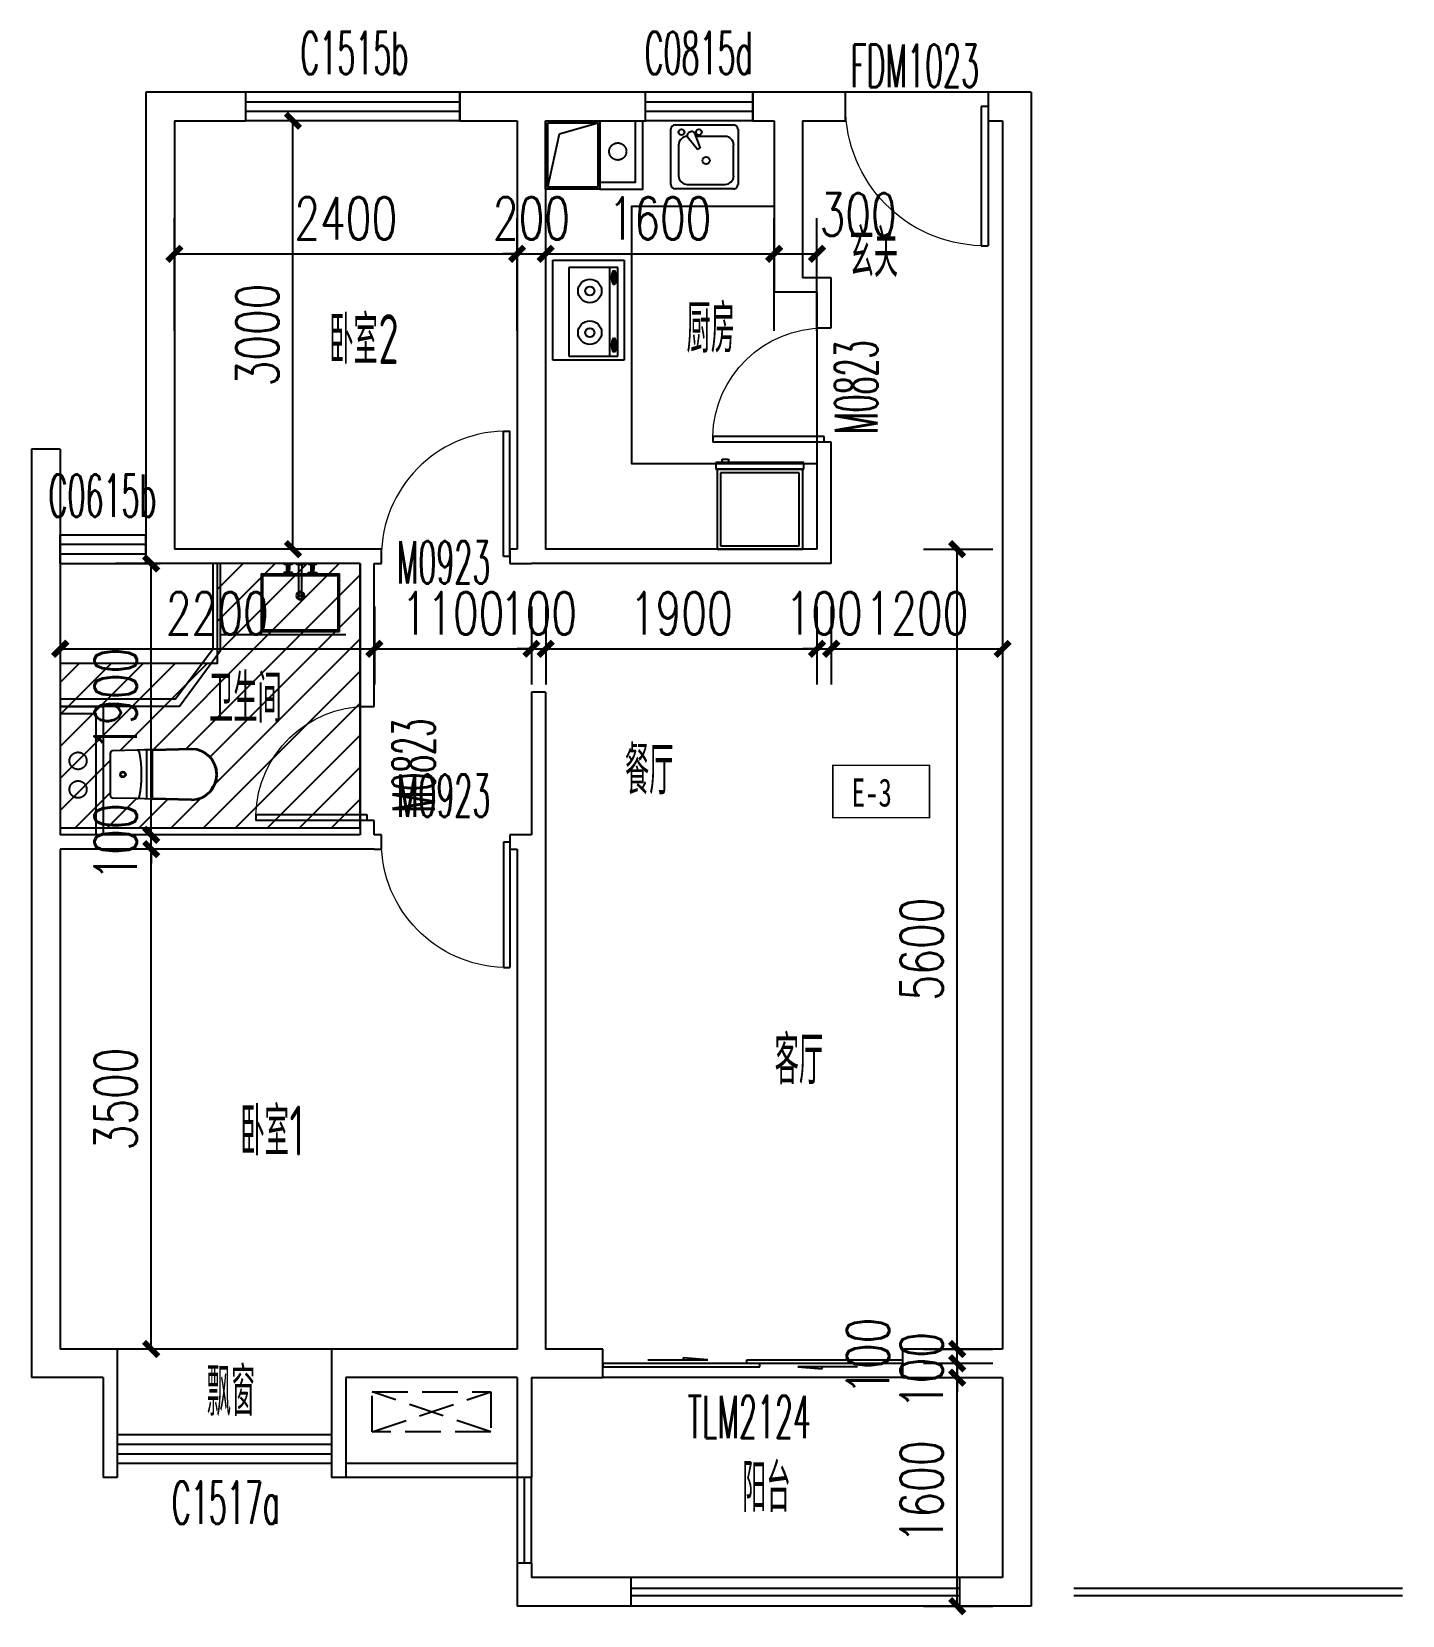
# Model space of a CAD drawing. Extents: x -88643 to -55865, y 7242 to 18329.
# Drawn here: x -65465 to -55865, y 7242 to 18329 of the extents above; entities that cross this region are included whole.
import ezdxf

# ---------------------------------------------------------------- set-up
doc = ezdxf.new("R2010")
doc.units = 0
doc.header["$LTSCALE"] = 1000
doc.header["$MEASUREMENT"] = 0
for name, pattern in [('CONTINOUS', [0]), ('DASH', [0.35, 0.25, -0.1]), ('PS', [3200, 1500, -200, 1500])]:
    doc.linetypes.add(name, pattern=pattern)
doc.layers.get('Defpoints').update_dxf_attribs({"color": 6})
for name, color, linetype in [('A-Lvtry（卫生间）', 5, 'Continuous'), ('A-Lvtry（厨房）', 5, 'CONTINOUS'), ('A-烟气道', 105, 'Continuous'), ('A-看线', 105, 'Continuous'), ('A-空调室外机', 5, 'DASH'), ('A-第三道尺寸线', 105, 'Continuous'), ('A-降板区域', 251, 'Continuous'), ('AE-FLOR', 151, 'Continuous'), ('PS', 6, 'PS'), ('PUB_TEXT', 7, 'Continuous'), ('WALL', 2, 'Continuous'), ('WINDOW', 4, 'Continuous'), ('WINDOW_TEXT', 7, 'Continuous'), ('户型标示', 7, 'Continuous'), ('栏杆', 142, 'Continuous')]:
    doc.layers.add(name, color=color, linetype=linetype)
doc.styles.add('_TCH_DIM_T3', font='SIMPLEX.shx', dxfattribs={"width": 0.705882, "bigfont": 'GBCBIG.shx'})
doc.styles.add('_TCH_WINDOW', font='SIMPLEX.shx', dxfattribs={"width": 0.7, "height": 3.5, "bigfont": 'GBCBIG.shx'})
doc.styles.get("Standard").update_dxf_attribs({"font": 'gbenor.shx', "width": 0.7, "bigfont": 'gbcbig.shx'})
doc.styles.add('黑体', font='simhei.ttf', dxfattribs={"width": 0.7})
doc.dimstyles.new('_TCH_ARCH&&100', dxfattribs={"dimtxt": 297.5, "dimasz": 100, "dimexe": 250, "dimexo": 300, "dimgap": 100, "dimtad": 1, "dimdec": 0, "dimzin": 0, "dimdsep": 46, "dimtxsty": '_TCH_DIM_T3', "dimblk": 'ARCHTICK', "dimcen": 0.09, "dimclrt": 7, "dimazin": 2, "dimtfac": 1, "dimtdec": 0, "dimtix": 1, "dimtmove": 2, "dimatfit": 3, "dimfxl": 0, "dimtolj": 1, "dimtzin": 0, "dimarcsym": 0})

# ---------------------------------------------------------------- blocks, each defined once
blk = doc.blocks.new('A$C2EEA3612')
at = {"linetype": 'Continuous'}
for p, q in [((-180, 570), (-173, 300)), ((-175, 570), (-168, 300)), ((175, 570), (168, 300)), ((180, 570), (173, 300)), ((-173, 300), (-171, 240)), ((-172, 255), (172, 255)), ((-171, 240), (-169, 187)), ((-163, 295), (163, 295)), ((-163, 290), (163, 290)), ((171, 240), (169, 187)), ((173, 300), (171, 240)), ((-169, 187), (-166, 19)), ((169, 187), (166, 19)), ((-146, 0), (146, 0))]:
    blk.add_line(p, q, dxfattribs=at)
for radius in [20, 15]:
    blk.add_circle((0, 90), radius, dxfattribs=at)
for centre, radius, start, end in [((0, 570), 180, 0, 180), ((0, 570), 175, 0, 180), ((-163, 300), 10, 181.7534, 270), ((-163, 300), 5, 181.7534, 270), ((163, 300), 5, 270, 358.2466), ((163, 300), 10, 270, 358.2466), ((-149, 187), 20, 99.8557, 181.7534), ((0, -673), 893, 80.1443, 99.8557), ((149, 187), 20, 358.2466, 80.1443), ((-146, 20), 20, 181.7534, 270), ((146, 20), 20, 270, 358.2466)]:
    blk.add_arc(centre, radius, start, end, dxfattribs=at)
blk = doc.blocks.new('g3wr')
at = {"color": 251}
blk.add_wipeout([(92376, 176270), (92376, 176416), (92376, 176562), (92382, 176575), (92396, 176582), (92459, 176583), (92576, 176581), (92666, 176589), (92736, 176588), (92946, 176596), (92946, 176591), (93057, 176558), (93057, 176558), (93126, 176416), (93076, 176298), (92946, 176236), (92831, 176244), (92676, 176243), (92576, 176251), (92396, 176250)], dxfattribs=at)
at = {"xscale": -1, "rotation": 270}
blk.add_blockref('A$C2EEA3612', (92376, 176416), dxfattribs=at)
blk = doc.blocks.new('ktswaj')
at = {"linetype": 'DASH'}
blk.add_lwpolyline([(15990, 179083), (15990, 178253), (16268, 178253), (16268, 179083)], close=True, dxfattribs=at)
for points in [[(15990, 179083), (16268, 178253)], [(15990, 178253), (16268, 179083)]]:
    blk.add_lwpolyline(points, dxfattribs=at)
blk = doc.blocks.new('zt1')
at = {"layer": 'A-Lvtry（卫生间）', "linetype": 'Continuous'}
for p, q in [((-700, 0), (0, 0)), ((-700, -500), (-700, 0)), ((0, 0), (0, -500)), ((0, -500), (-700, -500))]:
    blk.add_line(p, q, dxfattribs=at)
at = {"layer": 'A-Lvtry（卫生间）'}
for p, q in [((-673, -113), (-673, -456)), ((-51, -113), (-673, -113)), ((-51, -456), (-51, -113)), ((-673, -400), (-51, -400)), ((-641, -422), (-641, -434)), ((-566, -432), (-630, -432)), ((-630, -432), (-630, -448)), ((-566, -448), (-566, -432)), ((-549, -423), (-549, -434)), ((-168, -422), (-168, -434)), ((-157, -432), (-157, -448)), ((-93, -432), (-157, -432)), ((-93, -448), (-93, -432)), ((-76, -423), (-76, -434)), ((-673, -456), (-51, -456)), ((-630, -448), (-566, -448)), ((-157, -448), (-93, -448))]:
    blk.add_line(p, q, dxfattribs=at)
for points in [[(-549, -423, 0.259034), (-551, -420, 0.076276), (-563, -415, 0.036515), (-576, -412, 0.026615), (-595, -411, 0.026615), (-614, -412, 0.036515), (-627, -415, 0.076276), (-639, -420, 0.259034), (-641, -423, 0.078462), (-641, -424, 0.056762)], [(-549, -434, 0.259034), (-551, -430, 0.076276), (-563, -425, 0.036515), (-576, -423, 0.026615), (-595, -422, 0.026615), (-614, -423, 0.036515), (-627, -425, 0.076276), (-639, -430, 0.259034), (-641, -434, 0.259034), (-639, -437, 0.056762), (-630, -441, 0.036515)], [(-566, -443, 0.008736), (-563, -442, 0.076276), (-551, -437, 0.259034), (-549, -434, 0.259034)], [(-76, -423, 0.259034), (-78, -420, 0.076276), (-90, -415, 0.036515), (-103, -412, 0.026615), (-122, -411, 0.026615), (-141, -412, 0.036515), (-154, -415, 0.076276), (-166, -420, 0.259034), (-168, -423, 0.078462), (-168, -424, 0.056762)], [(-76, -434, 0.259034), (-78, -430, 0.076276), (-90, -425, 0.036515), (-103, -423, 0.026615), (-122, -422, 0.026615), (-141, -423, 0.036515), (-154, -425, 0.076276), (-166, -430, 0.259034), (-168, -434, 0.259034), (-166, -437, 0.056762), (-157, -441, 0.036515)], [(-93, -443, 0.008736), (-90, -442, 0.076276), (-78, -437, 0.259034), (-76, -434, 0.259034)]]:
    blk.add_lwpolyline(points, format="xyb", dxfattribs=at)
at = {"layer": 'A-Lvtry（卫生间）', "linetype": 'Continuous'}
for centre, radius in [((-508, -259), 82.5), ((-216, -259), 82.5), ((-508, -259), 31.6), ((-216, -259), 31.6)]:
    blk.add_circle(centre, radius, dxfattribs=at)
at = {"layer": 'A-Lvtry（卫生间）', "width": 0.8, "flags": 9}
for tag in ['YSIZE', 'XSIZE']:
    blk.add_attdef(tag, (-350, 0), '', height=0.5, dxfattribs=at)
blk = doc.blocks.new('t4')
at = {"layer": 'A-Lvtry（卫生间）'}
for p, q in [((3876515, 2551820), (3876515, 2552229)), ((3876545, 2552260), (3876931, 2552260)), ((3876962, 2552229), (3876962, 2551820)), ((3876545, 2552145), (3876545, 2551880)), ((3876820, 2552206), (3876606, 2552206)), ((3876790, 2552072), (3876875, 2552142)), ((3876914, 2552122), (3876906, 2552136)), ((3876800, 2552055), (3876790, 2552072)), ((3876903, 2552093), (3876800, 2552055)), ((3876881, 2551880), (3876881, 2552085)), ((3876931, 2551789), (3876545, 2551789)), ((3876606, 2551820), (3876820, 2551820))]:
    blk.add_line(p, q, dxfattribs=at)
for centre, major_axis, start_param, end_param in [((3876545, 2552229), (-21.6, 21.6), -0.785398, 0.785398), ((3876931, 2552229), (-21.6, 21.6), 3.926991, 5.497787), ((3876606, 2552145), (-43.1, 43.1), -0.785398, 0.785398), ((3876820, 2552145), (43.1, 43.1), 5.497787, 7.068583), ((3876888, 2552126), (14.4, 14.4), 6.021386, 7.757331), ((3876911, 2552185), (-14.4, 14.4), 4.712389, 10.995574), ((3876896, 2552112), (-14.4, 14.4), 2.714645, 4.45059), ((3876713, 2552013), (18, 18), 6.283185283897186, 12.56637059107677), ((3876911, 2552063), (14.4, 14.4), 6.283185283893945, 12.56637059107353), ((3876606, 2551880), (-43.1, 43.1), 0.785398, 2.356194), ((3876820, 2551880), (-43.1, 43.1), 2.356194, 3.926991), ((3876545, 2551820), (21.6, 21.6), 2.356194, 3.926991), ((3876931, 2551820), (-21.6, 21.6), 2.356194, 3.926991)]:
    blk.add_ellipse(centre, major_axis=major_axis, ratio=1, start_param=start_param, end_param=end_param, dxfattribs=at)
blk = doc.blocks.new('BX1')
at = {"layer": 'A-Lvtry（卫生间）'}
for p, q in [((-560, 8), (-608, 8)), ((-608, 8), (-608, -608)), ((-560, -608), (-560, 8)), ((0, 0), (-560, 0)), ((0, -600), (0, 0)), ((-560, 0), (-560, -600)), ((-24, -24), (-536, -24)), ((-536, -24), (-536, -576)), ((-24, -576), (-24, -24)), ((-631, -564), (-631, -520)), ((-631, -520), (-608, -520)), ((-608, -520), (-608, -564)), ((-608, -564), (-631, -564)), ((-608, -608), (-560, -608)), ((-560, -600), (0, -600)), ((-536, -576), (-24, -576))]:
    blk.add_line(p, q, dxfattribs=at)
blk = doc.blocks.new('A$C12CE3BE6')
at = {"ltscale": 10}
for p, q in [((180, 469), (200, 469)), ((184, 442), (184, 469)), ((195, 442), (195, 469)), ((285, 469), (265, 469)), ((370, 469), (350, 469)), ((354, 442), (354, 469)), ((365, 442), (365, 469)), ((220, 412), (160, 412)), ((160, 412), (160, 405)), ((220, 405), (160, 405)), ((180, 412), (180, 435)), ((182, 422), (182, 442)), ((197, 442), (182, 442)), ((197, 422), (182, 422)), ((187, 412), (187, 422)), ((193, 412), (193, 422)), ((197, 422), (197, 442)), ((200, 412), (200, 435)), ((220, 405), (220, 412)), ((265, 260), (265, 435)), ((285, 260), (285, 435)), ((330, 412), (390, 412)), ((330, 405), (330, 412)), ((330, 405), (390, 405)), ((350, 412), (350, 435)), ((352, 422), (352, 442)), ((352, 442), (367, 442)), ((352, 422), (367, 422)), ((357, 412), (357, 422)), ((363, 412), (363, 422)), ((367, 422), (367, 442)), ((370, 412), (370, 435)), ((390, 412), (390, 405))]:
    blk.add_line(p, q, dxfattribs=at)
for p, q in [((261, 236), (289, 264)), ((261, 264), (289, 236))]:
    blk.add_line(p, q)
for points in [[(200, 435), (200, 469), (215, 469), (215, 475), (165, 475), (165, 469), (180, 469), (180, 435)], [(285, 435), (285, 469), (300, 469), (300, 475), (250, 475), (250, 469), (265, 469), (265, 435)], [(370, 435), (370, 469), (385, 469), (385, 475), (335, 475), (335, 469), (350, 469), (350, 435)]]:
    blk.add_lwpolyline(points, dxfattribs=at)
for points in [[(0, 0), (0, 400), (550, 400), (550, 0)], [(10, 10), (10, 390), (540, 390), (540, 10)]]:
    blk.add_lwpolyline(points, close=True)
for centre in [(190, 409), (360, 409)]:
    blk.add_circle(centre, 3.5, dxfattribs=at)
for radius in [29.1, 20]:
    blk.add_circle((275, 250), radius)
blk.add_arc((275, 260), 10, 180, 0, dxfattribs=at)
blk = doc.blocks.new('$DorLib2D$00000131')
at = {"color": 0, "linetype": 'Continuous'}
for p, q in [((0.15, 0.125), (0.2319, 0.1973)), ((0.2319, 0.1973), (0.2319, 0.125)), ((-0.5, 0.125), (-0.5, 0)), ((0.0192, 0.125), (-0.5, 0.125)), ((0.0192, 0), (0.0192, 0.125)), ((0.35, 0.125), (0.15, 0.125)), ((-0.5, 0), (0.0192, 0)), ((-0.024, 0), (0.5, 0)), ((-0.024, -0.125), (-0.024, 0)), ((0.5, 0), (0.5, -0.125)), ((-0.35, -0.125), (-0.15, -0.125)), ((-0.2319, -0.1973), (-0.2319, -0.125)), ((-0.15, -0.125), (-0.2319, -0.1973)), ((0.5, -0.125), (-0.024, -0.125))]:
    blk.add_line(p, q, dxfattribs=at)
blk = doc.blocks.new('$DorLib2D$00000001')
for p, q in [((0.45, 0.975), (0.5, 0.975)), ((0.45, 0), (0.45, 0.975)), ((0.5, 0), (0.5, 0.975)), ((0.5, 0), (0.45, 0))]:
    blk.add_line(p, q)
at = {"lineweight": 13}
blk.add_arc((0.475, 0), 0.975, 91.4693, 180, dxfattribs=at)
blk = doc.blocks.new('$TCHSYS$WIN2D')
for p, q in [((-0.5, 0.5), (0.5, 0.5)), ((-0.5, 0.5), (-0.5, -0.5)), ((0.5, 0.5), (0.5, -0.5)), ((0.5, 0.1667), (-0.5, 0.1667)), ((0.5, -0.1667), (-0.5, -0.1667)), ((-0.5, -0.5), (0.5, -0.5))]:
    blk.add_line(p, q)
blk = doc.blocks.new('_ArchTick')
at = {"color": 0, "linetype": 'ByBlock', "const_width": 0.4}
blk.add_lwpolyline([(-0.5, -0.5), (0.5, 0.5)], dxfattribs=at)
blk = doc.blocks.new('*D54')
at = {"layer": 'A-第三道尺寸线', "color": 0, "lineweight": -2}
for p, q in [((-59219, 8906), (-58733, 8906)), ((-58983, 7306), (-58983, 8906)), ((-59219, 7306), (-58733, 7306))]:
    blk.add_line(p, q, dxfattribs=at)
at = {"layer": 'Defpoints', "color": 0}
for p in [(-59519, 8906), (-58983, 8906), (-59519, 7306)]:
    blk.add_point(p, dxfattribs=at)
at = {"layer": 'A-第三道尺寸线', "color": 0, "lineweight": -2, "xscale": 100, "yscale": 100, "zscale": 100}
for p, rotation in [((-58983, 8906), 90), ((-58983, 7306), 270)]:
    blk.add_blockref('_ArchTick', p, dxfattribs=dict(at, rotation=rotation))
at = {"layer": 'A-第三道尺寸线', "color": 7, "insert": (-59232, 8106), "char_height": 297.5, "attachment_point": 5, "rotation": 90, "style": '_TCH_DIM_T3'}
blk.add_mtext('\\A1;1600', dxfattribs=at)
blk = doc.blocks.new('*D55')
at = {"layer": 'A-第三道尺寸线', "color": 0, "lineweight": -2}
for p, q in [((-58983, 9006), (-58983, 9106)), ((-59219, 9006), (-58733, 9006)), ((-58983, 8906), (-58983, 9006)), ((-59219, 8906), (-58733, 8906)), ((-58983, 8906), (-58983, 8806))]:
    blk.add_line(p, q, dxfattribs=at)
at = {"layer": 'Defpoints', "color": 0}
for p in [(-59519, 9006), (-58983, 9006), (-59519, 8906)]:
    blk.add_point(p, dxfattribs=at)
at = {"layer": 'A-第三道尺寸线', "color": 0, "lineweight": -2, "xscale": 100, "yscale": 100, "zscale": 100}
for p, rotation in [((-58983, 9006), 270), ((-58983, 8906), 90)]:
    blk.add_blockref('_ArchTick', p, dxfattribs=dict(at, rotation=rotation))
at = {"layer": 'A-第三道尺寸线', "color": 7, "insert": (-59232, 8956), "char_height": 297.5, "attachment_point": 5, "rotation": 90, "style": '_TCH_DIM_T3'}
blk.add_mtext('\\A1;100', dxfattribs=at)
blk = doc.blocks.new('*D56')
at = {"layer": 'A-第三道尺寸线', "color": 0, "lineweight": -2}
for p, q in [((-58983, 9106), (-58983, 9206)), ((-59219, 9106), (-58733, 9106)), ((-58983, 9006), (-58983, 9106)), ((-59219, 9006), (-58733, 9006)), ((-58983, 9006), (-58983, 8906))]:
    blk.add_line(p, q, dxfattribs=at)
at = {"layer": 'Defpoints', "color": 0}
for p in [(-59519, 9106), (-58983, 9106), (-59519, 9006)]:
    blk.add_point(p, dxfattribs=at)
at = {"layer": 'A-第三道尺寸线', "color": 0, "lineweight": -2, "xscale": 100, "yscale": 100, "zscale": 100}
for p, rotation in [((-58983, 9106), 270), ((-58983, 9006), 90)]:
    blk.add_blockref('_ArchTick', p, dxfattribs=dict(at, rotation=rotation))
at = {"layer": 'A-第三道尺寸线', "color": 7, "insert": (-59608, 9056), "char_height": 297.5, "attachment_point": 5, "rotation": 90, "style": '_TCH_DIM_T3'}
blk.add_mtext('\\A1;100', dxfattribs=at)
blk = doc.blocks.new('*D39')
at = {"layer": 'A-第三道尺寸线', "color": 0, "lineweight": -2}
for p, q in [((-59219, 14706), (-58733, 14706)), ((-58983, 9106), (-58983, 14706)), ((-59219, 9106), (-58733, 9106))]:
    blk.add_line(p, q, dxfattribs=at)
at = {"layer": 'Defpoints', "color": 0}
for p in [(-59519, 14706), (-58983, 14706), (-59519, 9106)]:
    blk.add_point(p, dxfattribs=at)
at = {"layer": 'A-第三道尺寸线', "color": 0, "lineweight": -2, "xscale": 100, "yscale": 100, "zscale": 100}
for p, rotation in [((-58983, 14706), 90), ((-58983, 9106), 270)]:
    blk.add_blockref('_ArchTick', p, dxfattribs=dict(at, rotation=rotation))
at = {"layer": 'A-第三道尺寸线', "color": 7, "insert": (-59232, 11906), "char_height": 297.5, "attachment_point": 5, "rotation": 90, "style": '_TCH_DIM_T3'}
blk.add_mtext('\\A1;5600', dxfattribs=at)
blk = doc.blocks.new('*D40')
at = {"layer": 'A-第三道尺寸线', "color": 0, "lineweight": -2}
for p, q in [((-64465, 16236), (-64465, 17024)), ((-62065, 16236), (-62065, 17024)), ((-64465, 16774), (-62065, 16774))]:
    blk.add_line(p, q, dxfattribs=at)
at = {"layer": 'Defpoints', "color": 0}
for p in [(-62065, 16774), (-64465, 15936), (-62065, 15936)]:
    blk.add_point(p, dxfattribs=at)
at = {"layer": 'A-第三道尺寸线', "color": 0, "lineweight": -2, "xscale": 100, "yscale": 100, "zscale": 100, "rotation": 180}
blk.add_blockref('_ArchTick', (-64465, 16774), dxfattribs=at)
at = {"layer": 'A-第三道尺寸线', "color": 0, "lineweight": -2, "xscale": 100, "yscale": 100, "zscale": 100}
blk.add_blockref('_ArchTick', (-62065, 16774), dxfattribs=at)
at = {"layer": 'A-第三道尺寸线', "color": 7, "insert": (-63265, 17022), "char_height": 297.5, "attachment_point": 5, "style": '_TCH_DIM_T3'}
blk.add_mtext('\\A1;2400', dxfattribs=at)
blk = doc.blocks.new('*D41')
at = {"layer": 'A-第三道尺寸线', "color": 0, "lineweight": -2}
for p, q in [((-62065, 16236), (-62065, 17024)), ((-61865, 16236), (-61865, 17024)), ((-62065, 16774), (-62165, 16774)), ((-62065, 16774), (-61865, 16774)), ((-61865, 16774), (-61765, 16774))]:
    blk.add_line(p, q, dxfattribs=at)
at = {"layer": 'Defpoints', "color": 0}
for p in [(-61865, 16774), (-62065, 15936), (-61865, 15936)]:
    blk.add_point(p, dxfattribs=at)
at = {"layer": 'A-第三道尺寸线', "color": 0, "lineweight": -2, "xscale": 100, "yscale": 100, "zscale": 100}
blk.add_blockref('_ArchTick', (-62065, 16774), dxfattribs=at)
at = {"layer": 'A-第三道尺寸线', "color": 0, "lineweight": -2, "xscale": 100, "yscale": 100, "zscale": 100, "rotation": 180}
blk.add_blockref('_ArchTick', (-61865, 16774), dxfattribs=at)
at = {"layer": 'A-第三道尺寸线', "color": 7, "insert": (-61965, 17022), "char_height": 297.5, "attachment_point": 5, "style": '_TCH_DIM_T3'}
blk.add_mtext('\\A1;200', dxfattribs=at)
blk = doc.blocks.new('*D42')
at = {"layer": 'A-第三道尺寸线', "color": 0, "lineweight": -2}
for p, q in [((-61865, 16236), (-61865, 17024)), ((-60265, 16236), (-60265, 17024)), ((-61865, 16774), (-60265, 16774))]:
    blk.add_line(p, q, dxfattribs=at)
at = {"layer": 'Defpoints', "color": 0}
for p in [(-60265, 16774), (-61865, 15936), (-60265, 15936)]:
    blk.add_point(p, dxfattribs=at)
at = {"layer": 'A-第三道尺寸线', "color": 0, "lineweight": -2, "xscale": 100, "yscale": 100, "zscale": 100, "rotation": 180}
blk.add_blockref('_ArchTick', (-61865, 16774), dxfattribs=at)
at = {"layer": 'A-第三道尺寸线', "color": 0, "lineweight": -2, "xscale": 100, "yscale": 100, "zscale": 100}
blk.add_blockref('_ArchTick', (-60265, 16774), dxfattribs=at)
at = {"layer": 'A-第三道尺寸线', "color": 7, "insert": (-61065, 17022), "char_height": 297.5, "attachment_point": 5, "style": '_TCH_DIM_T3'}
blk.add_mtext('\\A1;1600', dxfattribs=at)
blk = doc.blocks.new('*D43')
at = {"layer": 'A-第三道尺寸线', "color": 0, "lineweight": -2}
for p, q in [((-60265, 16236), (-60265, 17024)), ((-59965, 16236), (-59965, 17024)), ((-60265, 16774), (-59965, 16774))]:
    blk.add_line(p, q, dxfattribs=at)
at = {"layer": 'Defpoints', "color": 0}
for p in [(-59965, 16774), (-60265, 15936), (-59965, 15936)]:
    blk.add_point(p, dxfattribs=at)
at = {"layer": 'A-第三道尺寸线', "color": 0, "lineweight": -2, "xscale": 100, "yscale": 100, "zscale": 100, "rotation": 180}
blk.add_blockref('_ArchTick', (-60265, 16774), dxfattribs=at)
at = {"layer": 'A-第三道尺寸线', "color": 0, "lineweight": -2, "xscale": 100, "yscale": 100, "zscale": 100}
blk.add_blockref('_ArchTick', (-59965, 16774), dxfattribs=at)
at = {"layer": 'A-第三道尺寸线', "color": 7, "insert": (-59676, 17049), "char_height": 297.5, "attachment_point": 5, "style": '_TCH_DIM_T3'}
blk.add_mtext('\\A1;300', dxfattribs=at)
blk = doc.blocks.new('*D44')
at = {"layer": 'A-第三道尺寸线', "color": 0, "lineweight": -2}
for p, q in [((-65265, 14306), (-65265, 13759)), ((-63065, 14306), (-63065, 13759)), ((-65265, 14009), (-63065, 14009))]:
    blk.add_line(p, q, dxfattribs=at)
at = {"layer": 'Defpoints', "color": 0}
for p in [(-65265, 14606), (-63065, 14606), (-63065, 14009)]:
    blk.add_point(p, dxfattribs=at)
at = {"layer": 'A-第三道尺寸线', "color": 0, "lineweight": -2, "xscale": 100, "yscale": 100, "zscale": 100, "rotation": 180}
blk.add_blockref('_ArchTick', (-65265, 14009), dxfattribs=at)
at = {"layer": 'A-第三道尺寸线', "color": 0, "lineweight": -2, "xscale": 100, "yscale": 100, "zscale": 100}
blk.add_blockref('_ArchTick', (-63065, 14009), dxfattribs=at)
at = {"layer": 'A-第三道尺寸线', "color": 7, "insert": (-64165, 14257), "char_height": 297.5, "attachment_point": 5, "style": '_TCH_DIM_T3'}
blk.add_mtext('\\A1;2200', dxfattribs=at)
blk = doc.blocks.new('*D45')
at = {"layer": 'A-第三道尺寸线', "color": 0, "lineweight": -2}
for p, q in [((-63065, 14306), (-63065, 13759)), ((-61965, 14306), (-61965, 13759)), ((-63065, 14009), (-61965, 14009))]:
    blk.add_line(p, q, dxfattribs=at)
at = {"layer": 'Defpoints', "color": 0}
for p in [(-63065, 14606), (-61965, 14606), (-61965, 14009)]:
    blk.add_point(p, dxfattribs=at)
at = {"layer": 'A-第三道尺寸线', "color": 0, "lineweight": -2, "xscale": 100, "yscale": 100, "zscale": 100, "rotation": 180}
blk.add_blockref('_ArchTick', (-63065, 14009), dxfattribs=at)
at = {"layer": 'A-第三道尺寸线', "color": 0, "lineweight": -2, "xscale": 100, "yscale": 100, "zscale": 100}
blk.add_blockref('_ArchTick', (-61965, 14009), dxfattribs=at)
at = {"layer": 'A-第三道尺寸线', "color": 7, "insert": (-62515, 14257), "char_height": 297.5, "attachment_point": 5, "style": '_TCH_DIM_T3'}
blk.add_mtext('\\A1;1100', dxfattribs=at)
blk = doc.blocks.new('*D46')
at = {"layer": 'A-第三道尺寸线', "color": 0, "lineweight": -2}
for p, q in [((-61965, 14306), (-61965, 13759)), ((-61865, 14306), (-61865, 13759)), ((-61965, 14009), (-62065, 14009)), ((-61965, 14009), (-61865, 14009)), ((-61865, 14009), (-61765, 14009))]:
    blk.add_line(p, q, dxfattribs=at)
at = {"layer": 'Defpoints', "color": 0}
for p in [(-61965, 14606), (-61865, 14606), (-61865, 14009)]:
    blk.add_point(p, dxfattribs=at)
at = {"layer": 'A-第三道尺寸线', "color": 0, "lineweight": -2, "xscale": 100, "yscale": 100, "zscale": 100}
blk.add_blockref('_ArchTick', (-61965, 14009), dxfattribs=at)
at = {"layer": 'A-第三道尺寸线', "color": 0, "lineweight": -2, "xscale": 100, "yscale": 100, "zscale": 100, "rotation": 180}
blk.add_blockref('_ArchTick', (-61865, 14009), dxfattribs=at)
at = {"layer": 'A-第三道尺寸线', "color": 7, "insert": (-61915, 14257), "char_height": 297.5, "attachment_point": 5, "style": '_TCH_DIM_T3'}
blk.add_mtext('\\A1;100', dxfattribs=at)
blk = doc.blocks.new('*D47')
at = {"layer": 'A-第三道尺寸线', "color": 0, "lineweight": -2}
for p, q in [((-61865, 14306), (-61865, 13759)), ((-59965, 14306), (-59965, 13759)), ((-61865, 14009), (-59965, 14009))]:
    blk.add_line(p, q, dxfattribs=at)
at = {"layer": 'Defpoints', "color": 0}
for p in [(-61865, 14606), (-59965, 14606), (-59965, 14009)]:
    blk.add_point(p, dxfattribs=at)
at = {"layer": 'A-第三道尺寸线', "color": 0, "lineweight": -2, "xscale": 100, "yscale": 100, "zscale": 100, "rotation": 180}
blk.add_blockref('_ArchTick', (-61865, 14009), dxfattribs=at)
at = {"layer": 'A-第三道尺寸线', "color": 0, "lineweight": -2, "xscale": 100, "yscale": 100, "zscale": 100}
blk.add_blockref('_ArchTick', (-59965, 14009), dxfattribs=at)
at = {"layer": 'A-第三道尺寸线', "color": 7, "insert": (-60915, 14257), "char_height": 297.5, "attachment_point": 5, "style": '_TCH_DIM_T3'}
blk.add_mtext('\\A1;1900', dxfattribs=at)
blk = doc.blocks.new('*D48')
at = {"layer": 'A-第三道尺寸线', "color": 0, "lineweight": -2}
for p, q in [((-59965, 14306), (-59965, 13759)), ((-59865, 14306), (-59865, 13759)), ((-59965, 14009), (-60065, 14009)), ((-59965, 14009), (-59865, 14009)), ((-59865, 14009), (-59765, 14009))]:
    blk.add_line(p, q, dxfattribs=at)
at = {"layer": 'Defpoints', "color": 0}
for p in [(-59965, 14606), (-59865, 14606), (-59865, 14009)]:
    blk.add_point(p, dxfattribs=at)
at = {"layer": 'A-第三道尺寸线', "color": 0, "lineweight": -2, "xscale": 100, "yscale": 100, "zscale": 100}
blk.add_blockref('_ArchTick', (-59965, 14009), dxfattribs=at)
at = {"layer": 'A-第三道尺寸线', "color": 0, "lineweight": -2, "xscale": 100, "yscale": 100, "zscale": 100, "rotation": 180}
blk.add_blockref('_ArchTick', (-59865, 14009), dxfattribs=at)
at = {"layer": 'A-第三道尺寸线', "color": 7, "insert": (-59915, 14257), "char_height": 297.5, "attachment_point": 5, "style": '_TCH_DIM_T3'}
blk.add_mtext('\\A1;100', dxfattribs=at)
blk = doc.blocks.new('*D49')
at = {"layer": 'A-第三道尺寸线', "color": 0, "lineweight": -2}
for p, q in [((-59865, 14306), (-59865, 13758)), ((-58665, 14306), (-58665, 13758)), ((-59865, 14008), (-58665, 14008))]:
    blk.add_line(p, q, dxfattribs=at)
at = {"layer": 'Defpoints', "color": 0}
for p in [(-59865, 14606), (-58665, 14606), (-58665, 14008)]:
    blk.add_point(p, dxfattribs=at)
at = {"layer": 'A-第三道尺寸线', "color": 0, "lineweight": -2, "xscale": 100, "yscale": 100, "zscale": 100, "rotation": 180}
blk.add_blockref('_ArchTick', (-59865, 14008), dxfattribs=at)
at = {"layer": 'A-第三道尺寸线', "color": 0, "lineweight": -2, "xscale": 100, "yscale": 100, "zscale": 100}
blk.add_blockref('_ArchTick', (-58665, 14008), dxfattribs=at)
at = {"layer": 'A-第三道尺寸线', "color": 7, "insert": (-59265, 14257), "char_height": 297.5, "attachment_point": 5, "style": '_TCH_DIM_T3'}
blk.add_mtext('\\A1;1200', dxfattribs=at)
blk = doc.blocks.new('*D50')
at = {"layer": 'A-第三道尺寸线', "color": 0, "lineweight": -2}
for p, q in [((-64415, 12606), (-64878, 12606)), ((-64628, 9106), (-64628, 12606)), ((-64415, 9106), (-64878, 9106))]:
    blk.add_line(p, q, dxfattribs=at)
at = {"layer": 'Defpoints', "color": 0}
for p in [(-64628, 12606), (-64115, 12606), (-64115, 9106)]:
    blk.add_point(p, dxfattribs=at)
at = {"layer": 'A-第三道尺寸线', "color": 0, "lineweight": -2, "xscale": 100, "yscale": 100, "zscale": 100}
for p, rotation in [((-64628, 12606), 90), ((-64628, 9106), 270)]:
    blk.add_blockref('_ArchTick', p, dxfattribs=dict(at, rotation=rotation))
at = {"layer": 'A-第三道尺寸线', "color": 7, "insert": (-64877, 10856), "char_height": 297.5, "attachment_point": 5, "rotation": 90, "style": '_TCH_DIM_T3'}
blk.add_mtext('\\A1;3500', dxfattribs=at)
blk = doc.blocks.new('*D51')
at = {"layer": 'A-第三道尺寸线', "color": 0, "lineweight": -2}
for p, q in [((-64628, 12706), (-64628, 12806)), ((-64415, 12706), (-64878, 12706)), ((-64628, 12606), (-64628, 12706)), ((-64415, 12606), (-64878, 12606)), ((-64628, 12606), (-64628, 12506))]:
    blk.add_line(p, q, dxfattribs=at)
at = {"layer": 'Defpoints', "color": 0}
for p in [(-64628, 12706), (-64115, 12706), (-64115, 12606)]:
    blk.add_point(p, dxfattribs=at)
at = {"layer": 'A-第三道尺寸线', "color": 0, "lineweight": -2, "xscale": 100, "yscale": 100, "zscale": 100}
for p, rotation in [((-64628, 12706), 270), ((-64628, 12606), 90)]:
    blk.add_blockref('_ArchTick', p, dxfattribs=dict(at, rotation=rotation))
at = {"layer": 'A-第三道尺寸线', "color": 7, "insert": (-64877, 12656), "char_height": 297.5, "attachment_point": 5, "rotation": 90, "style": '_TCH_DIM_T3'}
blk.add_mtext('\\A1;100', dxfattribs=at)
blk = doc.blocks.new('*D52')
at = {"layer": 'A-第三道尺寸线', "color": 0, "lineweight": -2}
for p, q in [((-64415, 14606), (-64878, 14606)), ((-64628, 12706), (-64628, 14606)), ((-64415, 12706), (-64878, 12706))]:
    blk.add_line(p, q, dxfattribs=at)
at = {"layer": 'Defpoints', "color": 0}
for p in [(-64628, 14606), (-64115, 14606), (-64115, 12706)]:
    blk.add_point(p, dxfattribs=at)
at = {"layer": 'A-第三道尺寸线', "color": 0, "lineweight": -2, "xscale": 100, "yscale": 100, "zscale": 100}
for p, rotation in [((-64628, 14606), 90), ((-64628, 12706), 270)]:
    blk.add_blockref('_ArchTick', p, dxfattribs=dict(at, rotation=rotation))
at = {"layer": 'A-第三道尺寸线', "color": 7, "insert": (-64877, 13656), "char_height": 297.5, "attachment_point": 5, "rotation": 90, "style": '_TCH_DIM_T3'}
blk.add_mtext('\\A1;1900', dxfattribs=at)
blk = doc.blocks.new('*D53')
at = {"layer": 'A-第三道尺寸线', "color": 0, "lineweight": -2}
for p, q in [((-63515, 17706), (-63885, 17706)), ((-63635, 14706), (-63635, 17706)), ((-63515, 14706), (-63885, 14706))]:
    blk.add_line(p, q, dxfattribs=at)
at = {"layer": 'Defpoints', "color": 0}
for p in [(-63635, 17706), (-63215, 17706), (-63215, 14706)]:
    blk.add_point(p, dxfattribs=at)
at = {"layer": 'A-第三道尺寸线', "color": 0, "lineweight": -2, "xscale": 100, "yscale": 100, "zscale": 100}
for p, rotation in [((-63635, 17706), 90), ((-63635, 14706), 270)]:
    blk.add_blockref('_ArchTick', p, dxfattribs=dict(at, rotation=rotation))
at = {"layer": 'A-第三道尺寸线', "color": 7, "insert": (-63884, 16206), "char_height": 297.5, "attachment_point": 5, "rotation": 90, "style": '_TCH_DIM_T3'}
blk.add_mtext('\\A1;3000', dxfattribs=at)

msp = doc.modelspace()

# ---------------------------------------------------------------- hatches: boundary and pattern name
at = {"layer": 'A-降板区域'}
h = msp.add_hatch(dxfattribs=at)
h.set_pattern_fill('ANSI31', color=256, scale=100)
h.set_pattern_definition([(45, (-34851.38, -128682.61), (-112.2532, 112.2532), [])])
h.paths.add_polyline_path([(-63165.1, 14605.7), (-64165.1, 14605.7), (-64165.1, 13905.7), (-65265.1, 13905.7), (-65265.1, 12755.7), (-63165.1, 12755.7)])

# ---------------------------------------------------------------- linework, layer by layer
at = {"layer": 'A-Lvtry（卫生间）', "ltscale": 3}
msp.add_line((-64143.6, 14108), (-63265, 14108), dxfattribs=at)
for points in [[(-65265.1, 13608), (-64429.5, 13608), (-64143.6, 13997.7), (-64143.6, 14605.7)], [(-65265.1, 13658), (-64458.3, 13658), (-64193.6, 14011.3), (-64193.6, 14605.7)]]:
    msp.add_lwpolyline(points, dxfattribs=at)
at = {"layer": 'A-Lvtry（厨房）', "ltscale": 3}
msp.add_lwpolyline([(-60265, 17105.7), (-61265, 17105.7), (-61265, 15305.7), (-59965, 15305.7)], dxfattribs=at)
at = {"layer": 'A-烟气道'}
for points in [[(-61865.1, 17705.7), (-61485.1, 17705.7), (-61485.1, 17225.7), (-61865.1, 17225.7)], [(-61850.1, 17690.7), (-61500.1, 17690.7), (-61500.1, 17240.7), (-61850.1, 17240.7)]]:
    msp.add_lwpolyline(points, close=True, dxfattribs=at)
msp.add_lwpolyline([(-61850.1, 17240.7), (-61767.2, 17613.6), (-61500.1, 17690.7)], dxfattribs=at)
at = {"layer": 'A-看线'}
msp.add_lwpolyline([(-63365.1, 9105.7), (-64865.1, 9105.7)], dxfattribs=at)
at = {"layer": 'A-降板区域'}
msp.add_lwpolyline([(-63165.1, 14605.7), (-64165.1, 14605.7), (-64165.1, 13905.7), (-64165.1, 13905.7), (-65265.1, 13905.7), (-65265.1, 12755.7), (-63165.1, 12755.7)], close=True, dxfattribs=at)
at = {"layer": 'AE-FLOR'}
for points in [[(-62065.1, 8205.7), (-62065.1, 7605.7)], [(-61965.1, 7605.7), (-61965.1, 8205.7)], [(-58965.1, 7505.7), (-61265.1, 7505.7)], [(-58965.1, 7305.7), (-61265.1, 7305.7)]]:
    msp.add_lwpolyline(points, dxfattribs=at)
at = {"layer": 'PS', "ltscale": 0.5}
for centre in [(-61360.1, 17490.7), (-65140.1, 13224.2), (-65140.1, 13024.2)]:
    msp.add_circle(centre, 60, dxfattribs=at)
at = {"layer": 'WALL'}
for p, q in [((-64665.1, 17905.7), (-64665.1, 14805.7)), ((-63965.1, 17905.7), (-64665.1, 17905.7)), ((-63965.1, 17705.7), (-63965.1, 17905.7)), ((-61965.1, 17905.7), (-62465.1, 17905.7)), ((-62465.1, 17905.7), (-62465.1, 17705.7)), ((-61165.1, 17905.7), (-61965.1, 17905.7)), ((-61165.1, 17705.7), (-61165.1, 17905.7)), ((-60165.1, 17905.7), (-60415.1, 17905.7)), ((-60415.1, 17905.7), (-60415.1, 17705.7)), ((-59765.1, 17905.7), (-60165.1, 17905.7)), ((-59765.1, 17705.7), (-59765.1, 17905.7)), ((-58465.1, 17905.7), (-58765.1, 17905.7)), ((-58765.1, 17905.7), (-58765.1, 17705.7)), ((-58465.1, 17905.7), (-58465.1, 9005.7)), ((-64465.1, 17705.7), (-64465.1, 14705.7)), ((-64465.1, 17705.7), (-63965.1, 17705.7)), ((-62465.1, 17705.7), (-62065.1, 17705.7)), ((-62065.1, 17705.7), (-62065.1, 14705.7)), ((-61865.1, 17705.7), (-61865.1, 14705.7)), ((-61865.1, 17705.7), (-61165.1, 17705.7)), ((-60415.1, 17705.7), (-60265.1, 17705.7)), ((-60265.1, 17705.7), (-60265.1, 16505.7)), ((-60065.1, 17705.7), (-60065.1, 16605.7)), ((-60065.1, 17705.7), (-59765.1, 17705.7)), ((-58765.1, 17705.7), (-58665.1, 17705.7)), ((-58665.1, 17705.7), (-58665.1, 9105.7)), ((-59865.1, 16605.7), (-60065.1, 16605.7)), ((-59865.1, 16255.7), (-59865.1, 16605.7)), ((-59965.1, 16505.7), (-60265.1, 16505.7)), ((-59965.1, 16505.7), (-59965.1, 16255.7)), ((-59965.1, 16255.7), (-59865.1, 16255.7)), ((-59865.1, 15455.7), (-59965.1, 15455.7)), ((-59965.1, 15455.7), (-59965.1, 14705.7)), ((-59865.1, 14605.7), (-59865.1, 15455.7)), ((-65465.1, 15405.7), (-65465.1, 14705.7)), ((-65265.1, 15405.7), (-65465.1, 15405.7)), ((-65265.1, 15405.7), (-65265.1, 14805.7)), ((-65265.1, 14805.7), (-65265.1, 14605.7)), ((-64665.1, 14805.7), (-64665.1, 14605.7)), ((-65465.1, 14705.7), (-65465.1, 12705.7)), ((-63065.1, 14705.7), (-64465.1, 14705.7)), ((-63015.1, 14705.7), (-63065.1, 14705.7)), ((-63015.1, 14605.7), (-63015.1, 14705.7)), ((-62065.1, 14705.7), (-62115.1, 14705.7)), ((-62115.1, 14705.7), (-62115.1, 14605.7)), ((-59965.1, 14705.7), (-61865.1, 14705.7)), ((-65265.1, 14605.7), (-65265.1, 12705.7)), ((-64665.1, 14605.7), (-64565.1, 14605.7)), ((-63165.1, 14605.7), (-64565.1, 14605.7)), ((-63165.1, 14605.7), (-63165.1, 13605.7)), ((-63065.1, 13605.7), (-63065.1, 14605.7)), ((-63065.1, 14605.7), (-63015.1, 14605.7)), ((-62115.1, 14605.7), (-61965.1, 14605.7)), ((-59865.1, 14605.7), (-61965.1, 14605.7)), ((-61965.1, 13705.7), (-61965.1, 12705.7)), ((-61865.1, 13705.7), (-61965.1, 13705.7)), ((-61865.1, 13705.7), (-61865.1, 12705.7)), ((-63165.1, 13605.7), (-63065.1, 13605.7)), ((-63065.1, 12805.7), (-63165.1, 12805.7)), ((-63165.1, 12805.7), (-63165.1, 12705.7)), ((-63065.1, 12705.7), (-63065.1, 12805.7)), ((-65465.1, 12705.7), (-65465.1, 8905.7)), ((-63165.1, 12705.7), (-65265.1, 12705.7)), ((-63015.1, 12705.7), (-63065.1, 12705.7)), ((-63015.1, 12605.7), (-63015.1, 12705.7)), ((-61965.1, 12705.7), (-62115.1, 12705.7)), ((-62115.1, 12705.7), (-62115.1, 12605.7)), ((-61865.1, 12705.7), (-61865.1, 9105.7)), ((-65265.1, 12605.7), (-65265.1, 9105.7)), ((-63065.1, 12605.7), (-65265.1, 12605.7)), ((-63065.1, 12605.7), (-63015.1, 12605.7)), ((-62115.1, 12605.7), (-62065.1, 12605.7)), ((-62065.1, 12605.7), (-62065.1, 9105.7)), ((-64865.1, 9105.7), (-65265.1, 9105.7)), ((-64865.1, 9105.7), (-64865.1, 8505.7)), ((-63365.1, 9105.7), (-63365.1, 8505.7)), ((-62065.1, 9105.7), (-63365.1, 9105.7)), ((-61465.1, 9105.7), (-61865.1, 9105.7)), ((-61465.1, 8905.7), (-61465.1, 9105.7)), ((-58665.1, 9105.7), (-59365.1, 9105.7)), ((-59365.1, 9105.7), (-59365.1, 8905.7)), ((-58465.1, 9005.7), (-58465.1, 7305.7)), ((-64965.1, 8905.7), (-65465.1, 8905.7)), ((-64965.1, 8905.7), (-64965.1, 8405.7)), ((-63265.1, 8905.7), (-63265.1, 8405.7)), ((-62065.1, 8905.7), (-63265.1, 8905.7)), ((-62065.1, 8905.7), (-62065.1, 8205.7)), ((-61965.1, 8905.7), (-61465.1, 8905.7)), ((-61965.1, 8905.7), (-61965.1, 8205.7)), ((-59365.1, 8905.7), (-58665.1, 8905.7)), ((-58665.1, 8905.7), (-58665.1, 7505.7)), ((-64865.1, 8505.7), (-64865.1, 8305.7)), ((-63365.1, 8505.7), (-63365.1, 8305.7)), ((-64965.1, 8405.7), (-64965.1, 8205.7)), ((-63265.1, 8405.7), (-63265.1, 8205.7)), ((-64865.1, 8205.7), (-64965.1, 8205.7)), ((-64865.1, 8305.7), (-64865.1, 8205.7)), ((-63365.1, 8305.7), (-63365.1, 8205.7)), ((-63265.1, 8205.7), (-63365.1, 8205.7)), ((-61965.1, 8205.7), (-62065.1, 8205.7)), ((-62065.1, 7605.7), (-62065.1, 7305.7)), ((-61965.1, 7605.7), (-62065.1, 7605.7)), ((-61965.1, 7605.7), (-61965.1, 7505.7)), ((-61265.1, 7505.7), (-61965.1, 7505.7)), ((-61265.1, 7305.7), (-61265.1, 7505.7)), ((-58665.1, 7505.7), (-58965.1, 7505.7)), ((-58965.1, 7305.7), (-58965.1, 7505.7)), ((-61265.1, 7305.7), (-62065.1, 7305.7)), ((-58465.1, 7305.7), (-58965.1, 7305.7))]:
    msp.add_line(p, q, dxfattribs=at)
for points in [[(-61485.1, 17225.7), (-61185.1, 17225.7), (-61185.1, 17705.7)], [(-61485.1, 17275.7), (-61235.1, 17275.7), (-61235.1, 17705.7)], [(-65265.1, 13555.7), (-65015.1, 13555.7), (-65015.1, 12705.7)]]:
    msp.add_lwpolyline(points, dxfattribs=at)
at = {"layer": 'WINDOW'}
for p, q in [((-58765.1, 17905.7), (-59765.1, 17905.7)), ((-59965.1, 16255.7), (-59965.1, 15455.7)), ((-63165.1, 13605.7), (-63165.1, 12805.7)), ((-59365.1, 8905.7), (-61465.1, 8905.7))]:
    msp.add_line(p, q, dxfattribs=at)
at = {"layer": '户型标示', "color": 2, "const_width": 11.2}
msp.add_lwpolyline([(-59853.9, 13192.8), (-59176.2, 13192.8), (-59176.2, 12826.4), (-59853.9, 12826.4)], close=True, dxfattribs=at)
at = {"layer": '栏杆'}
for points in [[(-62065.1, 8305.7), (-63265.1, 8305.7)], [(-62065.1, 8205.7), (-63265.1, 8205.7)], [(-62015.1, 8205.7), (-62015.1, 7605.7)], [(-61265.1, 7430.7), (-58965.1, 7430.7)], [(-58165.1, 7430.7), (-55865.1, 7430.7)], [(-61265.1, 7380.7), (-58965.1, 7380.7)], [(-58165.1, 7380.7), (-55865.1, 7380.7)]]:
    msp.add_lwpolyline(points, dxfattribs=at)

# ---------------------------------------------------------------- block references
at = {"layer": 'A-Lvtry（卫生间）', "ltscale": 3, "extrusion": (0, 0, -1), "zscale": -1}
msp.add_blockref('A$C12CE3BE6', (63308.6, 14130.7), dxfattribs=at)
at = {"layer": 'A-Lvtry（厨房）', "rotation": 90}
msp.add_blockref('t4', (2491271.2, -3859285.1), dxfattribs=at)
at = {"layer": 'A-Lvtry（厨房）', "extrusion": (-1.08889e-08, 3.92285e-11, 1)}
for name, p, rotation in [('zt1', (-61814.8, 16730.3, 0), 90.0000013340213), ('BX1', (-60065, 14705.7, 0), 270)]:
    msp.add_blockref(name, p, dxfattribs=dict(at, rotation=rotation))
at = {"layer": 'A-空调室外机', "extrusion": (0, 0, -1), "zscale": -1, "rotation": 90}
msp.add_blockref('ktswaj', (241333, -7462.7), dxfattribs=at)
at = {"layer": 'WINDOW'}
ref = msp.add_blockref('$TCHSYS$WIN2D', (-63215.1, 17805.7), dxfattribs=dict(at, xscale=1500, yscale=200, zscale=1500, rotation=180))
ref.add_attrib('A', 'C1515b', (-63582.6, 18032), dxfattribs={"layer": 'WINDOW_TEXT', "height": 297.5, "style": '_TCH_WINDOW', "width": 0.494118})
ref = msp.add_blockref('$TCHSYS$WIN2D', (-60790.1, 17805.7), dxfattribs=dict(at, xscale=750, yscale=200, zscale=750, rotation=180))
ref.add_attrib('A', 'C0815d', (-61171.6, 18032), dxfattribs={"layer": 'WINDOW_TEXT', "height": 297.5, "style": '_TCH_WINDOW', "width": 0.494118})
ref = msp.add_blockref('$DorLib2D$00000001', (-59265.1, 17805.7), dxfattribs=dict(at, xscale=-1000, yscale=1000, zscale=-1000, rotation=180))
ref.add_attrib('A', 'FDM1023', (-59730.6, 17942.1), dxfattribs={"layer": 'WINDOW_TEXT', "height": 297.5, "style": '_TCH_WINDOW', "width": 0.494118})
ref = msp.add_blockref('$DorLib2D$00000001', (-59915.1, 15855.7), dxfattribs=dict(at, xscale=-800, yscale=800, zscale=800, rotation=90))
ref.add_attrib('A', 'M0823', (-59541.3, 15512.7), dxfattribs={"layer": 'WINDOW_TEXT', "height": 297.5, "rotation": 90, "style": '_TCH_WINDOW', "width": 0.494118})
ref = msp.add_blockref('$DorLib2D$00000001', (-62565.1, 14655.7), dxfattribs=dict(at, xscale=900, yscale=900, zscale=-900))
ref.add_attrib('A', 'M0923', (-62908.1, 14465.8), dxfattribs={"layer": 'WINDOW_TEXT', "height": 297.5, "style": '_TCH_WINDOW', "width": 0.494118})
ref = msp.add_blockref('$TCHSYS$WIN2D', (-64965.1, 14705.7), dxfattribs=dict(at, xscale=-600, yscale=200, zscale=-600, rotation=180))
ref.add_attrib('A', 'C0615b', (-65346.6, 14932), dxfattribs={"layer": 'WINDOW_TEXT', "height": 297.5, "style": '_TCH_WINDOW', "width": 0.494118})
ref = msp.add_blockref('$DorLib2D$00000001', (-63115.1, 13205.7), dxfattribs=dict(at, xscale=-800, yscale=800, zscale=800, rotation=90))
ref.add_attrib('A', 'M0823', (-62641.3, 12862.7), dxfattribs={"layer": 'WINDOW_TEXT', "height": 297.5, "rotation": 90, "style": '_TCH_WINDOW', "width": 0.494118})
ref = msp.add_blockref('$DorLib2D$00000001', (-62565.1, 12655.7), dxfattribs=dict(at, xscale=-900, yscale=900, zscale=-900, rotation=180))
ref.add_attrib('A', 'M0923', (-62908.1, 12832), dxfattribs={"layer": 'WINDOW_TEXT', "height": 297.5, "style": '_TCH_WINDOW', "width": 0.494118})
ref = msp.add_blockref('$DorLib2D$00000131', (-60415.1, 9005.7), dxfattribs=dict(at, xscale=-2100, yscale=200, zscale=2100))
ref.add_attrib('A', 'TLM2124', (-60870.1, 8482), dxfattribs={"layer": 'WINDOW_TEXT', "height": 297.5, "style": '_TCH_WINDOW', "width": 0.494118})
ref = msp.add_blockref('$TCHSYS$WIN2D', (-64115.1, 8405.7), dxfattribs=dict(at, xscale=-1500, yscale=200, zscale=1500))
ref.add_attrib('A', 'C1517a', (-64482.6, 7882), dxfattribs={"layer": 'WINDOW_TEXT', "height": 297.5, "style": '_TCH_WINDOW', "width": 0.494118})

# ---------------------------------------------------------------- texts
at = {"layer": 'PUB_TEXT', "width": 0.7}
for s, height, p in [('玄关', 337.59, (-59736.9, 16609.9)), ('厨房', 337.59, (-60878.8, 16081.7)), ('卧室', 337.59, (-63381, 16001.8)), ('2', 350, (-63037, 16001.8)), ('卫生间', 337.59, (-64223.7, 13491.5)), ('餐厅', 337.59, (-61309.8, 12988.3)), ('客厅', 337.59, (-60261.5, 10959.8)), ('卧室', 337.59, (-64003.5, 10460.3)), ('1', 350, (-63659.5, 10460.3)), ('飘窗', 337.59, (-64239, 8638.3)), ('阳台', 337.59, (-60489.6, 7965))]:
    msp.add_text(s, height=height, dxfattribs=at).set_placement(p)
at = {"layer": '户型标示', "color": 2, "style": '黑体', "width": 0.7}
msp.add_text('E-3', height=197.15, dxfattribs=at).set_placement((-59721.7, 12903.8))

# ---------------------------------------------------------------- dimensions: what is measured, and where the dimension line sits
at = {"layer": 'A-第三道尺寸线'}
for p1, p2, distance, picture, middle in [((-63215.1, 14705.7), (-63215.1, 17705.7), 419.8, '*D53', (-63883.6, 16205.7)), ((-64465.1, 15935.7), (-62065.1, 15935.7), 837.8, '*D40', (-63265.1, 17022.3)), ((-62065.1, 15935.7), (-61865.1, 15935.7), 837.8, '*D41', (-61965.1, 17022.3)), ((-61865.1, 15935.7), (-60265.1, 15935.7), 837.8, '*D42', (-61065.1, 17022.3)), ((-59519.1, 9105.7), (-59519.1, 14705.7), -535.7, '*D39', (-59232.1, 11905.7)), ((-65265.1, 14605.7), (-63065.1, 14605.7), -597.2, '*D44', (-64165.1, 14257.3)), ((-63065.1, 14605.7), (-61965.1, 14605.7), -597.2, '*D45', (-62515.1, 14257.3)), ((-61965.1, 14605.7), (-61865.1, 14605.7), -597.2, '*D46', (-61915.1, 14257.3)), ((-61865.1, 14605.7), (-59965.1, 14605.7), -597.2, '*D47', (-60915.1, 14257.3)), ((-59965.1, 14605.7), (-59865.1, 14605.7), -597.2, '*D48', (-59915.1, 14257.3)), ((-59865.1, 14605.7), (-58665.1, 14605.7), -597.2, '*D49', (-59265.1, 14257.2)), ((-64115.1, 9105.7), (-64115.1, 12605.7), 512.8, '*D50', (-64876.6, 10855.7)), ((-59519.1, 8905.7), (-59519.1, 9005.7), -535.7, '*D55', (-59232.1, 8955.7)), ((-59519.1, 7305.7), (-59519.1, 8905.7), -535.7, '*D54', (-59232.1, 8105.7))]:
    dim = msp.add_aligned_dim(p1=p1, p2=p2, distance=distance, dimstyle='_TCH_ARCH&&100', dxfattribs=at)
    dim.commit()
    dim.dimension.update_dxf_attribs({"geometry": picture, "text_midpoint": middle})
for base, p1, p2, angle, picture, middle in [((-59965.1, 16773.5), (-60265.1, 15935.7), (-59965.1, 15935.7), 0, '*D43', (-59676.1, 17048.5)), ((-58983.4, 9105.7), (-59519.1, 9005.7), (-59519.1, 9105.7), 90, '*D56', (-59608.4, 9055.7))]:
    dim = msp.add_linear_dim(base=base, p1=p1, p2=p2, angle=angle, dimstyle='_TCH_ARCH&&100', dxfattribs=at)
    dim.commit()
    dim.dimension.update_dxf_attribs({"geometry": picture, "text_midpoint": middle, "dimtype": 161})

# ---------------------------------------------------------------- next in the draw order: block references
at = {"layer": 'A-Lvtry（卫生间）', "ltscale": 3, "extrusion": (0, 0, -1), "zscale": -1, "rotation": 180}
msp.add_blockref('g3wr', (157291.6, 189545.3), dxfattribs=at)

# ---------------------------------------------------------------- next in the draw order: linework, layer by layer
at = {"layer": 'WALL'}
msp.add_lwpolyline([(-65265.1, 13605.7), (-64965.1, 13605.7), (-64965.1, 12705.7)], dxfattribs=at)

# ---------------------------------------------------------------- next in the draw order: dimensions: what is measured, and where the dimension line sits
at = {"layer": 'A-第三道尺寸线'}
for p1, p2, picture, middle in [((-64115.1, 12705.7), (-64115.1, 14605.7), '*D52', (-64876.6, 13655.7)), ((-64115.1, 12605.7), (-64115.1, 12705.7), '*D51', (-64876.6, 12655.7))]:
    dim = msp.add_aligned_dim(p1=p1, p2=p2, distance=512.8, dimstyle='_TCH_ARCH&&100', dxfattribs=at)
    dim.commit()
    dim.dimension.update_dxf_attribs({"geometry": picture, "text_midpoint": middle})

doc.saveas('drawing.dxf')
